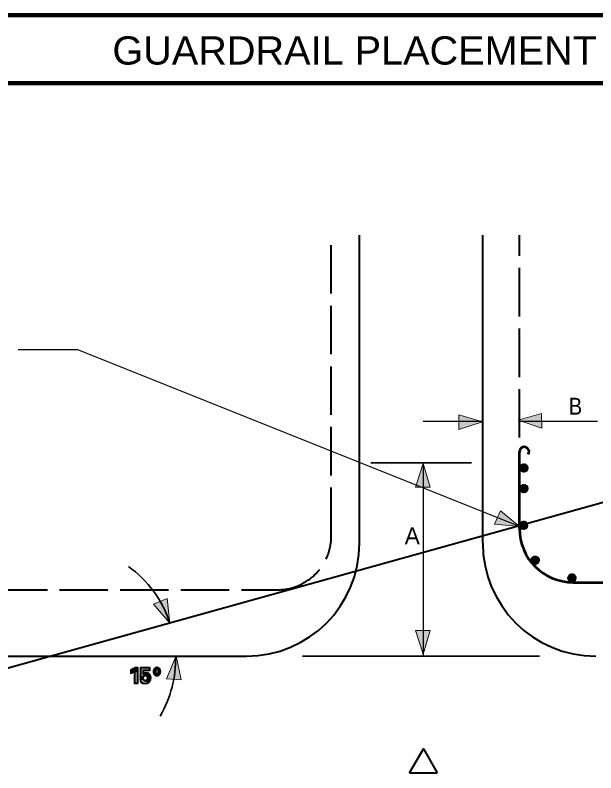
# Model space of a CAD drawing. Extents: x -8731 to -130, y -68363 to -56618.
# Drawn here: x -1348 to -867, y -67930 to -67301 of the extents above; entities that cross this region are included whole.
import ezdxf
from ezdxf.enums import TextEntityAlignment as Align

# ---------------------------------------------------------------- set-up
doc = ezdxf.new("R2010")
doc.units = 0
doc.header["$LTSCALE"] = 6.7
doc.linetypes.add('LONG_DASHED', pattern=[7.5, 6, -1.5])
doc.layers.add('1', color=7, linetype='Continuous', lineweight=13)
doc.layers.add('3', color=7, linetype='Continuous', lineweight=40)

msp = doc.modelspace()

# ---------------------------------------------------------------- hatches: boundary and pattern name
at = {"layer": '1'}
for points in [[(-960.5, -67638.46), (-980.18, -67644.96), (-980.02, -67632.7)], [(-931.02, -67637.2), (-911.32, -67643.7), (-911.5, -67631.46)], [(-1009.66, -67673.04), (-1016.16, -67692.72), (-1003.9, -67692.56)], [(-929.78, -67725.22), (-950.42, -67723.44), (-945.46, -67712.24)], [(-1219.54, -67805.28), (-1233.32, -67789.8), (-1222, -67785.08)], [(-1009.66, -67831.06), (-1016.16, -67811.36), (-1003.9, -67811.54)], [(-1214.36, -67832.56), (-1222.54, -67851.62), (-1210.32, -67852.5)]]:
    msp.add_hatch(color=256, dxfattribs=at).paths.add_polyline_path(points)
at = {"layer": '3'}
for points in [[(-1251.92, -67846.46), (-1251.92, -67846.84), (-1251, -67846.46), (-1250, -67845.92), (-1249.02, -67845.26), (-1246.32, -67845.26), (-1246.32, -67844.3), (-1246.32, -67843.8), (-1246.32, -67843.04), (-1246.32, -67842.4), (-1248.78, -67842.4), (-1249.58, -67843.04), (-1250.84, -67843.8), (-1251.92, -67844.3), (-1251.92, -67845.26), (-1251.92, -67845.92)], [(-1249.02, -67846.84), (-1249.02, -67855.12), (-1246.32, -67855.12), (-1246.32, -67846.84), (-1246.32, -67846.46), (-1246.32, -67845.92), (-1246.32, -67845.26), (-1249.02, -67845.26), (-1249.02, -67845.92), (-1249.02, -67846.46)], [(-1244.14, -67849.22), (-1244.18, -67849.88), (-1241.5, -67849.88), (-1241.14, -67849.22), (-1241.14, -67849.22), (-1241.14, -67849.22), (-1241.14, -67849.2), (-1240.6, -67848.76), (-1240.48, -67848.72), (-1239.94, -67848.58), (-1236.08, -67848.58), (-1236.48, -67847.88), (-1236.94, -67847.56), (-1241.66, -67847.56), (-1241.62, -67847), (-1241.62, -67846.96), (-1241.46, -67844.46), (-1236.26, -67844.46), (-1236.26, -67842.4), (-1243.88, -67842.4), (-1243.96, -67844.46), (-1244.06, -67846.96), (-1244.06, -67847), (-1244.08, -67847.56), (-1244.1, -67847.88), (-1244.12, -67848.58), (-1244.12, -67848.72), (-1244.12, -67848.76), (-1244.14, -67849.2), (-1244.14, -67849.22)], [(-1240.78, -67847), (-1241.66, -67847.56), (-1236.94, -67847.56), (-1237.74, -67847), (-1237.9, -67846.96), (-1240.74, -67846.96)], [(-1239.3, -67846.7), (-1240.74, -67846.96), (-1237.9, -67846.96), (-1239.3, -67846.7)], [(-1233.06, -67846.76), (-1233.06, -67846.88), (-1231.18, -67846.88), (-1231.22, -67846.76), (-1231.36, -67846.34), (-1231.36, -67846.28), (-1231.42, -67845.56), (-1231.42, -67845.54), (-1231.42, -67845.44), (-1231.4, -67845.4), (-1231.36, -67844.72), (-1231.32, -67844.62), (-1231.18, -67844.2), (-1231.14, -67844.04), (-1231.12, -67844.02), (-1231.12, -67844.02), (-1231.1, -67843.98), (-1230.78, -67843.64), (-1230.7, -67843.6), (-1230.34, -67843.52), (-1227.98, -67843.52), (-1228.22, -67843.04), (-1228.28, -67842.96), (-1229.2, -67842.38), (-1229.26, -67842.36), (-1230.34, -67842.2), (-1231.3, -67842.36), (-1231.5, -67842.38), (-1232.34, -67842.96), (-1232.46, -67843.04), (-1232.7, -67843.52), (-1232.74, -67843.6), (-1232.76, -67843.64), (-1232.94, -67843.98), (-1232.96, -67844.02), (-1232.98, -67844.04), (-1233.06, -67844.2), (-1233.1, -67844.62), (-1233.12, -67844.72), (-1233.2, -67845.4), (-1233.22, -67845.44), (-1233.22, -67845.54), (-1233.22, -67845.56), (-1233.14, -67846.28), (-1233.12, -67846.34)], [(-1232.58, -67847.86), (-1232.52, -67847.98), (-1228.3, -67847.98), (-1228.16, -67847.86), (-1228.02, -67847.54), (-1230.32, -67847.54), (-1230.8, -67847.44), (-1230.84, -67847.4), (-1231.16, -67847), (-1231.18, -67846.94), (-1231.18, -67846.88), (-1233.06, -67846.88), (-1233.02, -67846.94), (-1233, -67847), (-1232.82, -67847.4), (-1232.78, -67847.44), (-1232.74, -67847.54)], [(-1230, -67847.44), (-1230.32, -67847.54), (-1228.02, -67847.54), (-1227.96, -67847.44), (-1227.94, -67847.4), (-1227.76, -67847), (-1227.74, -67846.94), (-1227.7, -67846.88), (-1227.64, -67846.76), (-1227.6, -67846.34), (-1227.58, -67846.28), (-1227.5, -67845.56), (-1227.5, -67845.54), (-1227.48, -67845.44), (-1227.48, -67845.4), (-1227.58, -67844.72), (-1227.6, -67844.62), (-1227.66, -67844.2), (-1227.68, -67844.04), (-1227.68, -67844.02), (-1227.7, -67843.98), (-1227.7, -67843.98), (-1227.9, -67843.64), (-1227.9, -67843.64), (-1227.92, -67843.6), (-1227.98, -67843.52), (-1230.34, -67843.52), (-1229.94, -67843.6), (-1229.92, -67843.64), (-1229.58, -67843.98), (-1229.58, -67844.02), (-1229.56, -67844.04), (-1229.5, -67844.2), (-1229.36, -67844.62), (-1229.34, -67844.72), (-1229.3, -67845.4), (-1229.28, -67845.44), (-1229.3, -67845.54), (-1229.3, -67845.56), (-1229.34, -67846.28), (-1229.36, -67846.34), (-1229.48, -67846.76), (-1229.52, -67846.88), (-1229.54, -67846.94), (-1229.58, -67847), (-1229.86, -67847.4)], [(-1242.02, -67855.04), (-1240.22, -67855.34), (-1238.42, -67855.04), (-1238.42, -67855.04), (-1238.38, -67855.04), (-1237.1, -67854.24), (-1236.8, -67854.06), (-1236.3, -67853.28), (-1239.96, -67853.28), (-1240.74, -67853.14), (-1240.78, -67853.12), (-1240.82, -67853.08), (-1241.28, -67852.64), (-1241.3, -67852.56), (-1241.3, -67852.52), (-1241.44, -67851.92), (-1244.2, -67851.92), (-1244.1, -67852.52), (-1244.1, -67852.56), (-1244.1, -67852.64), (-1244.02, -67853.08), (-1244.02, -67853.12), (-1244.02, -67853.14), (-1243.9, -67853.28), (-1243.42, -67854.06), (-1243.32, -67854.24), (-1242.02, -67855.04)], [(-1239.44, -67853.14), (-1239.96, -67853.28), (-1236.3, -67853.28), (-1236.2, -67853.14), (-1236.18, -67853.12), (-1236.14, -67853.08), (-1235.86, -67852.64), (-1235.8, -67852.56), (-1235.8, -67852.52), (-1235.64, -67851.66), (-1235.5, -67850.8), (-1235.46, -67850.7), (-1235.58, -67849.98), (-1235.6, -67849.88), (-1235.7, -67849.22), (-1235.7, -67849.22), (-1235.7, -67849.2), (-1235.96, -67848.76), (-1235.98, -67848.72), (-1236.08, -67848.58), (-1239.94, -67848.58), (-1239.18, -67848.72), (-1239.14, -67848.76), (-1238.64, -67849.2), (-1238.62, -67849.22), (-1238.62, -67849.22), (-1238.32, -67849.88), (-1238.26, -67849.98), (-1238.18, -67850.7), (-1238.18, -67850.8), (-1238.26, -67851.66), (-1238.58, -67852.52), (-1238.62, -67852.56), (-1238.72, -67852.64), (-1239.18, -67853.08), (-1239.34, -67853.12)], [(-1230.46, -67848.84), (-1230.26, -67848.88), (-1230.12, -67848.84), (-1229.98, -67848.8), (-1229.46, -67848.7), (-1229.04, -67848.6), (-1228.3, -67847.98), (-1232.52, -67847.98), (-1231.66, -67848.6), (-1231.54, -67848.7), (-1230.72, -67848.8)]]:
    msp.add_hatch(color=256, dxfattribs=at).paths.add_polyline_path(points)

# ---------------------------------------------------------------- linework, layer by layer
at = {"layer": '1', "lineweight": 100}
for p, q in [((-181.28, -67301.3), (-1673.5, -67301.3)), ((-181.28, -67357.56), (-1673.5, -67357.56))]:
    msp.add_line(p, q, dxfattribs=at)
at = {"layer": '1'}
for p, q in [((-925.66, -67680.24), (-929.86, -67676.04)), ((-925.94, -67680.24), (-929.86, -67676.48)), ((-926.4, -67680.24), (-929.86, -67676.78)), ((-926.86, -67680.24), (-929.86, -67677.24)), ((-925.2, -67680.24), (-929.7, -67675.58)), ((-927.46, -67680.08), (-929.7, -67677.98)), ((-925.06, -67679.92), (-929.54, -67675.44)), ((-924.6, -67679.78), (-929.4, -67675.12)), ((-924.3, -67679.64), (-929.26, -67674.68)), ((-924, -67679.48), (-928.94, -67674.52)), ((-923.7, -67679.32), (-928.8, -67674.24)), ((-923.54, -67678.88), (-928.5, -67673.92)), ((-923.26, -67678.72), (-928.34, -67673.78)), ((-923.1, -67678.44), (-927.9, -67673.64)), ((-923.1, -67677.98), (-927.6, -67673.32)), ((-922.94, -67677.52), (-927.3, -67673.32)), ((-922.8, -67677.24), (-926.86, -67673.32)), ((-922.8, -67676.92), (-926.54, -67673.18)), ((-922.8, -67676.48), (-925.94, -67673.32)), ((-922.8, -67676.04), (-925.5, -67673.32)), ((-922.94, -67675.58), (-925.06, -67673.32)), ((-923.1, -67695.08), (-927.6, -67690.44)), ((-922.94, -67694.64), (-927.3, -67690.44)), ((-922.8, -67694.32), (-926.86, -67690.44)), ((-922.8, -67694.04), (-926.54, -67690.28)), ((-922.8, -67693.58), (-925.94, -67690.44)), ((-922.8, -67693.12), (-925.5, -67690.44)), ((-922.94, -67692.68), (-925.06, -67690.44)), ((-925.66, -67697.32), (-929.86, -67693.12)), ((-925.94, -67697.32), (-929.86, -67693.58)), ((-926.4, -67697.32), (-929.86, -67693.88)), ((-926.86, -67697.32), (-929.86, -67694.32)), ((-925.2, -67697.32), (-929.7, -67692.68)), ((-927.46, -67697.18), (-929.7, -67695.08)), ((-925.06, -67697.04), (-929.54, -67692.52)), ((-924.6, -67696.88), (-929.4, -67692.24)), ((-924.3, -67696.72), (-929.26, -67691.78)), ((-924, -67696.58), (-928.94, -67691.64)), ((-923.7, -67696.44), (-928.8, -67691.32)), ((-923.54, -67695.98), (-928.5, -67691.04)), ((-923.26, -67695.84), (-928.34, -67690.88)), ((-923.1, -67695.52), (-927.9, -67690.72)), ((-924.14, -67727.04), (-929.1, -67722.08)), ((-923.86, -67726.88), (-928.94, -67721.78)), ((-923.7, -67726.44), (-928.66, -67721.48)), ((-923.4, -67726.28), (-928.5, -67721.32)), ((-923.26, -67725.98), (-928.06, -67721.18)), ((-923.26, -67725.52), (-927.74, -67720.88)), ((-923.1, -67725.08), (-927.46, -67720.88)), ((-922.94, -67724.78), (-927, -67720.88)), ((-922.94, -67724.48), (-926.7, -67720.72)), ((-922.94, -67724.04), (-926.1, -67720.88)), ((-922.94, -67723.58), (-925.66, -67720.88)), ((-923.1, -67723.12), (-925.2, -67720.88)), ((-925.8, -67727.78), (-930, -67723.58)), ((-926.1, -67727.78), (-930, -67724.04)), ((-926.54, -67727.78), (-930, -67724.32)), ((-927, -67727.78), (-930, -67724.78)), ((-925.34, -67727.78), (-929.86, -67723.12)), ((-927.6, -67727.64), (-929.86, -67725.52)), ((-925.2, -67727.48), (-929.7, -67722.98)), ((-924.74, -67727.32), (-929.54, -67722.68)), ((-924.46, -67727.18), (-929.4, -67722.24)), ((-916.2, -67756.72), (-920.4, -67752.52)), ((-916.5, -67756.72), (-920.4, -67752.98)), ((-916.94, -67756.72), (-920.4, -67753.28)), ((-915.74, -67756.72), (-920.26, -67752.08)), ((-915.6, -67756.44), (-920.1, -67751.92)), ((-915.14, -67756.28), (-919.94, -67751.64)), ((-914.86, -67756.12), (-919.8, -67751.18)), ((-914.54, -67755.98), (-919.5, -67751.04)), ((-914.26, -67755.84), (-919.34, -67750.72)), ((-914.1, -67755.38), (-919.06, -67750.44)), ((-913.8, -67755.24), (-918.9, -67750.28)), ((-913.66, -67754.92), (-918.46, -67750.12)), ((-913.66, -67754.48), (-918.14, -67749.84)), ((-913.5, -67754.04), (-917.86, -67749.84)), ((-913.34, -67753.72), (-917.4, -67749.84)), ((-913.34, -67753.44), (-917.1, -67749.68)), ((-913.34, -67752.98), (-916.5, -67749.84)), ((-913.34, -67752.52), (-916.06, -67749.84)), ((-913.5, -67752.08), (-915.6, -67749.84)), ((-917.4, -67756.72), (-920.4, -67753.72)), ((-918, -67756.58), (-920.26, -67754.48)), ((-884.4, -67770.84), (-889.34, -67765.88)), ((-884.1, -67770.68), (-889.06, -67765.72)), ((-883.8, -67770.52), (-888.9, -67765.44)), ((-883.66, -67770.08), (-888.6, -67765.12)), ((-883.34, -67769.92), (-888.46, -67764.98)), ((-883.2, -67769.64), (-888, -67764.84)), ((-883.2, -67769.18), (-887.7, -67764.52)), ((-883.06, -67768.72), (-887.4, -67764.52)), ((-882.9, -67768.44), (-886.94, -67764.52)), ((-882.9, -67768.12), (-886.66, -67764.38)), ((-882.9, -67767.68), (-886.06, -67764.52)), ((-882.9, -67767.24), (-885.6, -67764.52)), ((-883.06, -67766.78), (-885.14, -67764.52)), ((-885.74, -67771.44), (-889.94, -67767.24)), ((-886.06, -67771.44), (-889.94, -67767.68)), ((-886.5, -67771.44), (-889.94, -67767.98)), ((-886.94, -67771.44), (-889.94, -67768.44)), ((-885.3, -67771.44), (-889.8, -67766.78)), ((-887.54, -67771.28), (-889.8, -67769.18)), ((-885.14, -67771.12), (-889.66, -67766.64)), ((-884.7, -67770.98), (-889.5, -67766.32))]:
    msp.add_line(p, q, dxfattribs=at)
for points in [[(-960.5, -67638.46), (-980.18, -67644.96), (-980.02, -67632.7)], [(-931.02, -67637.2), (-911.32, -67643.7), (-911.5, -67631.46)], [(-1009.66, -67673.04), (-1016.16, -67692.72), (-1003.9, -67692.56)], [(-929.78, -67725.22), (-950.42, -67723.44), (-945.46, -67712.24)], [(-1219.54, -67805.28), (-1233.32, -67789.8), (-1222, -67785.08)], [(-1009.66, -67831.06), (-1016.16, -67811.36), (-1003.9, -67811.54)], [(-1214.36, -67832.56), (-1222.54, -67851.62), (-1210.32, -67852.5)]]:
    msp.add_lwpolyline(points, close=True, dxfattribs=at)
for centre in [(-926.25, -67676.78), (-926.25, -67693.88), (-926.4, -67724.33), (-916.8, -67753.28), (-886.35, -67767.98)]:
    msp.add_circle(centre, 3.52, dxfattribs=at)
at = {"layer": '3', "linetype": 'LONG_DASHED'}
for p, q in [((-1085.86, -67733.18), (-1085.86, -67483.58)), ((-929.86, -67651.58), (-929.86, -67483.58)), ((-1562.4, -67777.72), (-1130.4, -67777.72))]:
    msp.add_line(p, q, dxfattribs=at)
at = {"layer": '3'}
for p, q in [((-1062.46, -67739.04), (-1062.46, -67483.58)), ((-960.3, -67739.04), (-960.3, -67483.58)), ((-1639.34, -67921.88), (-756.6, -67676.04)), ((-1562.4, -67832.78), (-1156.2, -67832.78)), ((-1020.9, -67929.52), (-997.94, -67929.52))]:
    msp.add_line(p, q, dxfattribs=at)
at = {"layer": '3', "lineweight": 25}
for p, q in [((-960.3, -67638.08), (-1009.8, -67638.08)), ((-865.06, -67638.08), (-929.86, -67638.08)), ((-1009.5, -67832.78), (-1009.5, -67672.58))]:
    msp.add_line(p, q, dxfattribs=at)
at = {"layer": '3', "lineweight": 53}
for p, q in [((-929.86, -67727.04), (-929.86, -67663.28)), ((-885.3, -67771.58), (-332.1, -67771.58))]:
    msp.add_line(p, q, dxfattribs=at)
at = {"layer": '3', "lineweight": 35}
for p, q in [((-1053.14, -67672.58), (-969.6, -67672.58)), ((-1109.7, -67832.78), (-913.34, -67832.78))]:
    msp.add_line(p, q, dxfattribs=at)
at = {"layer": '3', "lineweight": 25}
msp.add_lwpolyline([(-929.86, -67725.38), (-1295.86, -67578.84), (-1345.34, -67578.84)], dxfattribs=at)
at = {"layer": '3'}
for points in [[(-1251.92, -67846.46), (-1251.92, -67846.84), (-1251, -67846.46), (-1250, -67845.92), (-1249.02, -67845.26), (-1246.32, -67845.26), (-1246.32, -67844.3), (-1246.32, -67843.8), (-1246.32, -67843.04), (-1246.32, -67842.4), (-1248.78, -67842.4), (-1249.58, -67843.04), (-1250.84, -67843.8), (-1251.92, -67844.3), (-1251.92, -67845.26), (-1251.92, -67845.92)], [(-1249.02, -67846.84), (-1249.02, -67855.12), (-1246.32, -67855.12), (-1246.32, -67846.84), (-1246.32, -67846.46), (-1246.32, -67845.92), (-1246.32, -67845.26), (-1249.02, -67845.26), (-1249.02, -67845.92), (-1249.02, -67846.46)], [(-1244.14, -67849.22), (-1244.18, -67849.88), (-1241.5, -67849.88), (-1241.14, -67849.22), (-1241.14, -67849.22), (-1241.14, -67849.22), (-1241.14, -67849.2), (-1240.6, -67848.76), (-1240.48, -67848.72), (-1239.94, -67848.58), (-1236.08, -67848.58), (-1236.48, -67847.88), (-1236.94, -67847.56), (-1241.66, -67847.56), (-1241.62, -67847), (-1241.62, -67846.96), (-1241.46, -67844.46), (-1236.26, -67844.46), (-1236.26, -67842.4), (-1243.88, -67842.4), (-1243.96, -67844.46), (-1244.06, -67846.96), (-1244.06, -67847), (-1244.08, -67847.56), (-1244.1, -67847.88), (-1244.12, -67848.58), (-1244.12, -67848.72), (-1244.12, -67848.76), (-1244.14, -67849.2), (-1244.14, -67849.22)], [(-1240.78, -67847), (-1241.66, -67847.56), (-1236.94, -67847.56), (-1237.74, -67847), (-1237.9, -67846.96), (-1240.74, -67846.96)], [(-1239.3, -67846.7), (-1240.74, -67846.96), (-1237.9, -67846.96), (-1239.3, -67846.7)], [(-1233.06, -67846.76), (-1233.06, -67846.88), (-1231.18, -67846.88), (-1231.22, -67846.76), (-1231.36, -67846.34), (-1231.36, -67846.28), (-1231.42, -67845.56), (-1231.42, -67845.54), (-1231.42, -67845.44), (-1231.4, -67845.4), (-1231.36, -67844.72), (-1231.32, -67844.62), (-1231.18, -67844.2), (-1231.14, -67844.04), (-1231.12, -67844.02), (-1231.12, -67844.02), (-1231.1, -67843.98), (-1230.78, -67843.64), (-1230.7, -67843.6), (-1230.34, -67843.52), (-1227.98, -67843.52), (-1228.22, -67843.04), (-1228.28, -67842.96), (-1229.2, -67842.38), (-1229.26, -67842.36), (-1230.34, -67842.2), (-1231.3, -67842.36), (-1231.5, -67842.38), (-1232.34, -67842.96), (-1232.46, -67843.04), (-1232.7, -67843.52), (-1232.74, -67843.6), (-1232.76, -67843.64), (-1232.94, -67843.98), (-1232.96, -67844.02), (-1232.98, -67844.04), (-1233.06, -67844.2), (-1233.1, -67844.62), (-1233.12, -67844.72), (-1233.2, -67845.4), (-1233.22, -67845.44), (-1233.22, -67845.54), (-1233.22, -67845.56), (-1233.14, -67846.28), (-1233.12, -67846.34)], [(-1232.58, -67847.86), (-1232.52, -67847.98), (-1228.3, -67847.98), (-1228.16, -67847.86), (-1228.02, -67847.54), (-1230.32, -67847.54), (-1230.8, -67847.44), (-1230.84, -67847.4), (-1231.16, -67847), (-1231.18, -67846.94), (-1231.18, -67846.88), (-1233.06, -67846.88), (-1233.02, -67846.94), (-1233, -67847), (-1232.82, -67847.4), (-1232.78, -67847.44), (-1232.74, -67847.54)], [(-1230, -67847.44), (-1230.32, -67847.54), (-1228.02, -67847.54), (-1227.96, -67847.44), (-1227.94, -67847.4), (-1227.76, -67847), (-1227.74, -67846.94), (-1227.7, -67846.88), (-1227.64, -67846.76), (-1227.6, -67846.34), (-1227.58, -67846.28), (-1227.5, -67845.56), (-1227.5, -67845.54), (-1227.48, -67845.44), (-1227.48, -67845.4), (-1227.58, -67844.72), (-1227.6, -67844.62), (-1227.66, -67844.2), (-1227.68, -67844.04), (-1227.68, -67844.02), (-1227.7, -67843.98), (-1227.7, -67843.98), (-1227.9, -67843.64), (-1227.9, -67843.64), (-1227.92, -67843.6), (-1227.98, -67843.52), (-1230.34, -67843.52), (-1229.94, -67843.6), (-1229.92, -67843.64), (-1229.58, -67843.98), (-1229.58, -67844.02), (-1229.56, -67844.04), (-1229.5, -67844.2), (-1229.36, -67844.62), (-1229.34, -67844.72), (-1229.3, -67845.4), (-1229.28, -67845.44), (-1229.3, -67845.54), (-1229.3, -67845.56), (-1229.34, -67846.28), (-1229.36, -67846.34), (-1229.48, -67846.76), (-1229.52, -67846.88), (-1229.54, -67846.94), (-1229.58, -67847), (-1229.86, -67847.4)], [(-1242.02, -67855.04), (-1240.22, -67855.34), (-1238.42, -67855.04), (-1238.42, -67855.04), (-1238.38, -67855.04), (-1237.1, -67854.24), (-1236.8, -67854.06), (-1236.3, -67853.28), (-1239.96, -67853.28), (-1240.74, -67853.14), (-1240.78, -67853.12), (-1240.82, -67853.08), (-1241.28, -67852.64), (-1241.3, -67852.56), (-1241.3, -67852.52), (-1241.44, -67851.92), (-1244.2, -67851.92), (-1244.1, -67852.52), (-1244.1, -67852.56), (-1244.1, -67852.64), (-1244.02, -67853.08), (-1244.02, -67853.12), (-1244.02, -67853.14), (-1243.9, -67853.28), (-1243.42, -67854.06), (-1243.32, -67854.24), (-1242.02, -67855.04)], [(-1239.44, -67853.14), (-1239.96, -67853.28), (-1236.3, -67853.28), (-1236.2, -67853.14), (-1236.18, -67853.12), (-1236.14, -67853.08), (-1235.86, -67852.64), (-1235.8, -67852.56), (-1235.8, -67852.52), (-1235.64, -67851.66), (-1235.5, -67850.8), (-1235.46, -67850.7), (-1235.58, -67849.98), (-1235.6, -67849.88), (-1235.7, -67849.22), (-1235.7, -67849.22), (-1235.7, -67849.2), (-1235.96, -67848.76), (-1235.98, -67848.72), (-1236.08, -67848.58), (-1239.94, -67848.58), (-1239.18, -67848.72), (-1239.14, -67848.76), (-1238.64, -67849.2), (-1238.62, -67849.22), (-1238.62, -67849.22), (-1238.32, -67849.88), (-1238.26, -67849.98), (-1238.18, -67850.7), (-1238.18, -67850.8), (-1238.26, -67851.66), (-1238.58, -67852.52), (-1238.62, -67852.56), (-1238.72, -67852.64), (-1239.18, -67853.08), (-1239.34, -67853.12)], [(-1230.46, -67848.84), (-1230.26, -67848.88), (-1230.12, -67848.84), (-1229.98, -67848.8), (-1229.46, -67848.7), (-1229.04, -67848.6), (-1228.3, -67847.98), (-1232.52, -67847.98), (-1231.66, -67848.6), (-1231.54, -67848.7), (-1230.72, -67848.8)]]:
    msp.add_lwpolyline(points, close=True, dxfattribs=at)
msp.add_lwpolyline([(-1020.9, -67929.52), (-1009.34, -67909.72), (-997.94, -67929.52)], dxfattribs=at)
at = {"layer": '3', "lineweight": 53}
for centre, radius, start, end in [((-925.88, -67663.28), 3.97, 328.10921, 180), ((-885.32, -67727.05), 44.53, 180, 270)]:
    msp.add_arc(centre, radius, start, end, dxfattribs=at)
at = {"layer": '3', "linetype": 'LONG_DASHED'}
msp.add_arc((-1130.38, -67733.2), 44.53, 270, 0, dxfattribs=at)
at = {"layer": '3'}
for centre, start, end in [((-1156.2, -67739.03), 270, 0), ((-866.55, -67739.03), 180, 270)]:
    msp.add_arc(centre, 93.75, start, end, dxfattribs=at)
at = {"layer": '3', "lineweight": 35}
for start, end in [(18.45358, 54.20654), (329.68947, 1.25824)]:
    msp.add_arc((-1309.14, -67834.85), 94.28, start, end, dxfattribs=at)

# ---------------------------------------------------------------- texts
at = {"layer": '3', "width": 1.05}
msp.add_text('  GUARDRAIL PLACEMENT AT INTERSECTIONS ', height=23.4, dxfattribs=at).set_placement((-907.67, -67342.28), align=Align.CENTER)
at = {"layer": '3', "width": 0.9}
msp.add_text('B', height=13.95, dxfattribs=at).set_placement((-889.06, -67632.52))
at = {"layer": '3'}
msp.add_text('A', height=13.95, dxfattribs=at).set_placement((-1024.94, -67739.92))

doc.saveas('drawing.dxf')
